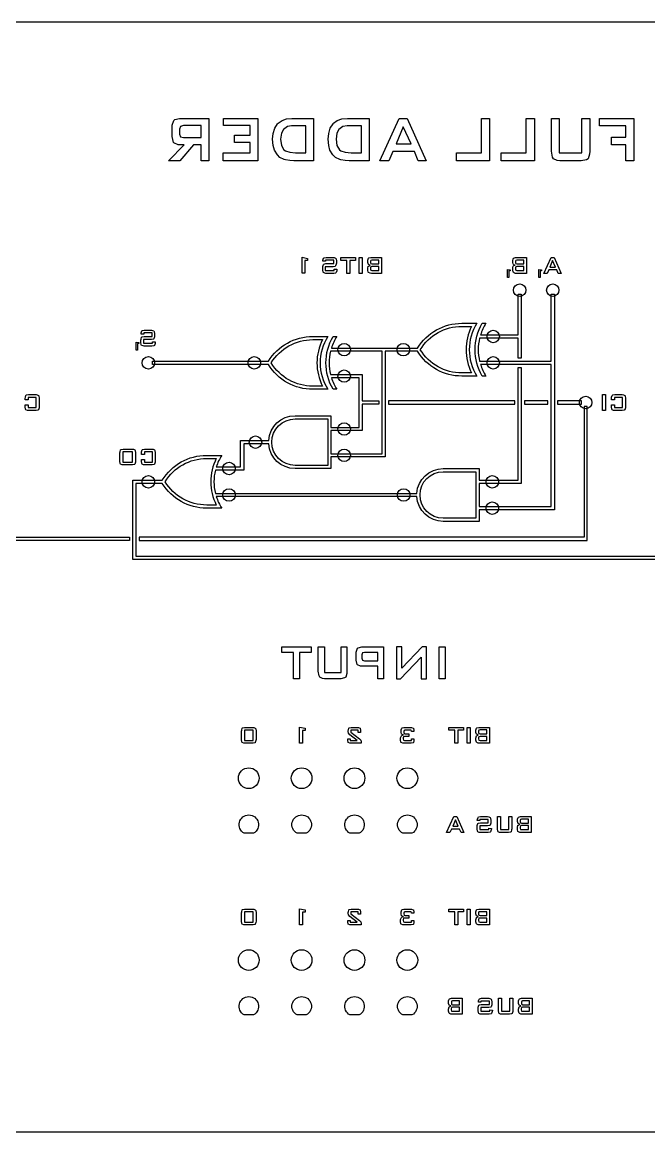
# Model space of a CAD drawing. Header units: inches. Extents: x 17631.1 to 17696.1, y 16284.5 to 16310.9.
# Drawn here: x 17636.81 to 17642.73, y 16285.27 to 16295.77 of the extents above; entities that cross this region are included whole.
import ezdxf

# ---------------------------------------------------------------- set-up
doc = ezdxf.new("R2010")
doc.units = ezdxf.units.IN
doc.header["$MEASUREMENT"] = 0

msp = doc.modelspace()

# ---------------------------------------------------------------- linework, layer by layer
at = {"color": 2, "linetype": 'ByBlock'}
msp.add_line((17637.911, 16290.893), (17637.911, 16290.863), dxfattribs=at)
at = {"color": 1}
msp.add_lwpolyline([(17654.609, 16295.767), (17631.109, 16295.767), (17631.109, 16285.267), (17654.609, 16285.267)], close=True, dxfattribs=at)
at = {"color": 2, "flags": 128}
msp.add_lwpolyline([(17638.225, 16294.791), (17638.24, 16294.837), (17638.249, 16294.846), (17638.295, 16294.855), (17638.57, 16294.855), (17638.57, 16294.455), (17638.497, 16294.455), (17638.497, 16294.607), (17638.426, 16294.607), (17638.298, 16294.455), (17638.19, 16294.455), (17638.339, 16294.607), (17638.281, 16294.607), (17638.24, 16294.624), (17638.237, 16294.63), (17638.225, 16294.686), (17638.225, 16294.791)], dxfattribs=at)
for points in [[(17638.963, 16294.531), (17638.963, 16294.63), (17638.815, 16294.63), (17638.815, 16294.697), (17638.963, 16294.697), (17638.963, 16294.788), (17638.71, 16294.788), (17638.71, 16294.855), (17639.036, 16294.855), (17639.036, 16294.455), (17638.707, 16294.455), (17638.707, 16294.531)], [(17639.179, 16294.715), (17639.194, 16294.764), (17639.22, 16294.805), (17639.226, 16294.811), (17639.264, 16294.837), (17639.305, 16294.852), (17639.357, 16294.855), (17639.562, 16294.855), (17639.562, 16294.455), (17639.375, 16294.455), (17639.337, 16294.458), (17639.296, 16294.464), (17639.284, 16294.467), (17639.244, 16294.487), (17639.22, 16294.513), (17639.191, 16294.557), (17639.179, 16294.601), (17639.174, 16294.659)], [(17639.705, 16294.715), (17639.719, 16294.764), (17639.746, 16294.805), (17639.751, 16294.811), (17639.786, 16294.837), (17639.83, 16294.852), (17639.883, 16294.855), (17640.087, 16294.855), (17640.087, 16294.455), (17639.9, 16294.455), (17639.862, 16294.458), (17639.821, 16294.464), (17639.81, 16294.467), (17639.769, 16294.487), (17639.743, 16294.513), (17639.716, 16294.557), (17639.705, 16294.601), (17639.699, 16294.659)], [(17640.373, 16294.855), (17640.446, 16294.855), (17640.627, 16294.455), (17640.551, 16294.455), (17640.516, 16294.543), (17640.312, 16294.543), (17640.274, 16294.455), (17640.189, 16294.455)], [(17641.152, 16294.531), (17641.152, 16294.855), (17641.228, 16294.855), (17641.228, 16294.455), (17640.913, 16294.455), (17640.913, 16294.531)], [(17641.575, 16294.531), (17641.575, 16294.855), (17641.651, 16294.855), (17641.651, 16294.455), (17641.336, 16294.455), (17641.336, 16294.531)], [(17641.887, 16294.855), (17641.887, 16294.531), (17642.1, 16294.531), (17642.1, 16294.855), (17642.176, 16294.855), (17642.176, 16294.548), (17642.173, 16294.519), (17642.159, 16294.475), (17642.144, 16294.464), (17642.095, 16294.455), (17641.893, 16294.455), (17641.867, 16294.458), (17641.832, 16294.475), (17641.823, 16294.49), (17641.814, 16294.548), (17641.814, 16294.855)], [(17642.515, 16294.607), (17642.38, 16294.607), (17642.38, 16294.68), (17642.515, 16294.68), (17642.515, 16294.785), (17642.267, 16294.785), (17642.267, 16294.855), (17642.591, 16294.855), (17642.591, 16294.455), (17642.515, 16294.455)], [(17638.295, 16294.756), (17638.295, 16294.706), (17638.304, 16294.683), (17638.33, 16294.677), (17638.497, 16294.677), (17638.497, 16294.788), (17638.33, 16294.788), (17638.304, 16294.779)], [(17639.258, 16294.601), (17639.281, 16294.56), (17639.296, 16294.551), (17639.337, 16294.537), (17639.392, 16294.531), (17639.489, 16294.531), (17639.489, 16294.785), (17639.354, 16294.785), (17639.314, 16294.779), (17639.279, 16294.753), (17639.258, 16294.718), (17639.249, 16294.659)], [(17639.783, 16294.601), (17639.807, 16294.56), (17639.821, 16294.551), (17639.862, 16294.537), (17639.918, 16294.531), (17640.014, 16294.531), (17640.014, 16294.785), (17639.88, 16294.785), (17639.839, 16294.779), (17639.801, 16294.753), (17639.783, 16294.718), (17639.775, 16294.659)], [(17640.344, 16294.616), (17640.484, 16294.616), (17640.411, 16294.776)], [(17637.931, 16292.819), (17637.931, 16292.827), (17637.937, 16292.845), (17637.942, 16292.849), (17637.96, 16292.852), (17638.028, 16292.852), (17638.039, 16292.851), (17638.052, 16292.845), (17638.055, 16292.839), (17638.058, 16292.817), (17638.058, 16292.8), (17638.058, 16292.789), (17638.052, 16292.772), (17638.047, 16292.768), (17638.028, 16292.764), (17637.954, 16292.764), (17637.954, 16292.73), (17638.039, 16292.73), (17638.039, 16292.742), (17638.063, 16292.741), (17638.063, 16292.738), (17638.063, 16292.727), (17638.057, 16292.709), (17638.052, 16292.705), (17638.033, 16292.702), (17637.959, 16292.702), (17637.949, 16292.703), (17637.935, 16292.709), (17637.932, 16292.715), (17637.929, 16292.738), (17637.929, 16292.758), (17637.93, 16292.769), (17637.935, 16292.786), (17637.94, 16292.79), (17637.959, 16292.794), (17638.034, 16292.794), (17638.034, 16292.826), (17637.955, 16292.826), (17637.955, 16292.816), (17637.931, 16292.816)]]:
    msp.add_lwpolyline(points, close=True, dxfattribs=at)
at = {"color": 2, "linetype": 'ByBlock', "flags": 128}
for points in [[(17639.453, 16293.542), (17639.504, 16293.532), (17639.504, 16293.512), (17639.478, 16293.512), (17639.478, 16293.391), (17639.453, 16293.391)], [(17639.65, 16293.507), (17639.651, 16293.515), (17639.657, 16293.533), (17639.661, 16293.536), (17639.68, 16293.54), (17639.748, 16293.54), (17639.758, 16293.539), (17639.771, 16293.533), (17639.775, 16293.527), (17639.778, 16293.504), (17639.778, 16293.488), (17639.777, 16293.477), (17639.771, 16293.46), (17639.767, 16293.456), (17639.748, 16293.453), (17639.673, 16293.453), (17639.673, 16293.418), (17639.758, 16293.418), (17639.758, 16293.43), (17639.783, 16293.429), (17639.783, 16293.425), (17639.782, 16293.414), (17639.776, 16293.397), (17639.771, 16293.393), (17639.753, 16293.39), (17639.678, 16293.39), (17639.668, 16293.391), (17639.655, 16293.397), (17639.652, 16293.403), (17639.649, 16293.425), (17639.649, 16293.456), (17639.655, 16293.474), (17639.66, 16293.478), (17639.678, 16293.482), (17639.753, 16293.482), (17639.753, 16293.514), (17639.674, 16293.514), (17639.674, 16293.504), (17639.65, 16293.504)], [(17641.397, 16293.428), (17641.422, 16293.423), (17641.422, 16293.413), (17641.41, 16293.413), (17641.41, 16293.352), (17641.397, 16293.352)], [(17641.694, 16293.428), (17641.72, 16293.423), (17641.72, 16293.413), (17641.707, 16293.413), (17641.707, 16293.352), (17641.694, 16293.352)], [(17637.882, 16292.74), (17637.908, 16292.735), (17637.908, 16292.725), (17637.895, 16292.725), (17637.895, 16292.664), (17637.882, 16292.664)], [(17639.262, 16289.802), (17639.262, 16289.855), (17639.539, 16289.855), (17639.539, 16289.802), (17639.429, 16289.802), (17639.429, 16289.554), (17639.373, 16289.554), (17639.373, 16289.802)], [(17639.664, 16289.855), (17639.664, 16289.612), (17639.822, 16289.612), (17639.822, 16289.855), (17639.878, 16289.855), (17639.878, 16289.626), (17639.877, 16289.604), (17639.866, 16289.57), (17639.856, 16289.562), (17639.819, 16289.554), (17639.667, 16289.554), (17639.647, 16289.556), (17639.62, 16289.57), (17639.614, 16289.581), (17639.607, 16289.626), (17639.607, 16289.855)], [(17640.346, 16289.554), (17640.385, 16289.554), (17640.579, 16289.759), (17640.579, 16289.554), (17640.629, 16289.554), (17640.629, 16289.855), (17640.59, 16289.855), (17640.396, 16289.653), (17640.396, 16289.855), (17640.346, 16289.855)], [(17640.751, 16289.855), (17640.807, 16289.855), (17640.807, 16289.554), (17640.751, 16289.554)], [(17640.019, 16289.78), (17640.019, 16289.748), (17640.024, 16289.73), (17640.044, 16289.723), (17640.169, 16289.723), (17640.169, 16289.803), (17640.044, 16289.803), (17640.024, 16289.798)], [(17638.881, 16289.058), (17638.882, 16289.069), (17638.888, 16289.086), (17638.891, 16289.09), (17638.909, 16289.093), (17638.998, 16289.093), (17639.011, 16289.086), (17639.015, 16289.081), (17639.018, 16289.058), (17639.018, 16288.979), (17639.017, 16288.969), (17639.011, 16288.951), (17639.008, 16288.948), (17638.99, 16288.944), (17638.901, 16288.944), (17638.888, 16288.951), (17638.884, 16288.956), (17638.881, 16288.979)], [(17639.43, 16289.095), (17639.481, 16289.086), (17639.481, 16289.065), (17639.456, 16289.065), (17639.456, 16288.944), (17639.43, 16288.944)], [(17639.89, 16289.064), (17639.891, 16289.07), (17639.896, 16289.087), (17639.9, 16289.091), (17639.918, 16289.093), (17639.987, 16289.093), (17640.002, 16289.087), (17640.003, 16289.086), (17640.007, 16289.064), (17640.007, 16289.045), (17639.983, 16289.045), (17639.983, 16289.068), (17639.915, 16289.068), (17639.915, 16289.049), (17639.998, 16288.984), (17640.009, 16288.973), (17640.013, 16288.957), (17640.013, 16288.944), (17639.904, 16288.944), (17639.89, 16288.95), (17639.888, 16288.952), (17639.885, 16288.973), (17639.885, 16288.985), (17639.907, 16288.985), (17639.907, 16288.97), (17639.976, 16288.97), (17639.906, 16289.024), (17639.893, 16289.038), (17639.89, 16289.055)], [(17640.396, 16289.087), (17640.4, 16289.091), (17640.417, 16289.093), (17640.49, 16289.093), (17640.504, 16289.087), (17640.506, 16289.086), (17640.51, 16289.064), (17640.51, 16289.055), (17640.487, 16289.055), (17640.486, 16289.069), (17640.427, 16289.068), (17640.418, 16289.065), (17640.416, 16289.055), (17640.416, 16289.047), (17640.418, 16289.036), (17640.427, 16289.034), (17640.463, 16289.034), (17640.463, 16289.009), (17640.423, 16289.009), (17640.413, 16289.006), (17640.411, 16288.995), (17640.411, 16288.984), (17640.413, 16288.973), (17640.423, 16288.97), (17640.488, 16288.97), (17640.488, 16288.985), (17640.512, 16288.985), (17640.512, 16288.968), (17640.506, 16288.95), (17640.503, 16288.948), (17640.484, 16288.944), (17640.406, 16288.944), (17640.392, 16288.951), (17640.389, 16288.955), (17640.386, 16288.976), (17640.386, 16288.995), (17640.393, 16289.013), (17640.396, 16289.016), (17640.414, 16289.022), (17640.41, 16289.023), (17640.395, 16289.031), (17640.39, 16289.05), (17640.39, 16289.07)], [(17640.842, 16289.067), (17640.842, 16289.094), (17640.981, 16289.094), (17640.981, 16289.067), (17640.926, 16289.067), (17640.926, 16288.944), (17640.898, 16288.944), (17640.898, 16289.067)], [(17641.016, 16289.094), (17641.044, 16289.094), (17641.044, 16288.944), (17641.016, 16288.944)], [(17641.103, 16289.013), (17641.103, 16289.013), (17641.118, 16289.021), (17641.103, 16289.029), (17641.098, 16289.047), (17641.098, 16289.069), (17641.104, 16289.087), (17641.108, 16289.09), (17641.125, 16289.094), (17641.228, 16289.094), (17641.228, 16288.944), (17641.132, 16288.944), (17641.12, 16288.945), (17641.106, 16288.951), (17641.103, 16288.955), (17641.097, 16288.974), (17641.097, 16288.993)], [(17638.992, 16289.068), (17638.907, 16289.068), (17638.907, 16288.97), (17638.992, 16288.97)], [(17641.124, 16289.059), (17641.124, 16289.045), (17641.126, 16289.036), (17641.137, 16289.034), (17641.2, 16289.034), (17641.2, 16289.07), (17641.137, 16289.07), (17641.126, 16289.067)], [(17641.124, 16288.996), (17641.124, 16288.984), (17641.126, 16288.974), (17641.137, 16288.971), (17641.2, 16288.971), (17641.2, 16289.009), (17641.137, 16289.009), (17641.126, 16289.006)], [(17640.89, 16288.25), (17640.917, 16288.25), (17640.985, 16288.099), (17640.957, 16288.099), (17640.943, 16288.132), (17640.867, 16288.132), (17640.852, 16288.099), (17640.821, 16288.099)], [(17641.111, 16288.217), (17641.112, 16288.224), (17641.118, 16288.242), (17641.123, 16288.246), (17641.141, 16288.25), (17641.209, 16288.25), (17641.22, 16288.249), (17641.233, 16288.242), (17641.236, 16288.236), (17641.239, 16288.214), (17641.239, 16288.197), (17641.238, 16288.186), (17641.233, 16288.169), (17641.228, 16288.165), (17641.209, 16288.162), (17641.135, 16288.162), (17641.135, 16288.127), (17641.22, 16288.127), (17641.22, 16288.139), (17641.244, 16288.138), (17641.244, 16288.135), (17641.243, 16288.123), (17641.237, 16288.106), (17641.233, 16288.103), (17641.214, 16288.099), (17641.14, 16288.099), (17641.129, 16288.1), (17641.116, 16288.106), (17641.113, 16288.112), (17641.11, 16288.135), (17641.11, 16288.166), (17641.116, 16288.184), (17641.122, 16288.187), (17641.14, 16288.191), (17641.215, 16288.191), (17641.215, 16288.223), (17641.136, 16288.223), (17641.136, 16288.213), (17641.111, 16288.213)], [(17641.33, 16288.25), (17641.33, 16288.127), (17641.409, 16288.127), (17641.409, 16288.25), (17641.437, 16288.25), (17641.437, 16288.135), (17641.436, 16288.123), (17641.43, 16288.106), (17641.426, 16288.103), (17641.407, 16288.099), (17641.332, 16288.099), (17641.321, 16288.1), (17641.308, 16288.106), (17641.304, 16288.112), (17641.301, 16288.135), (17641.301, 16288.25)], [(17641.497, 16288.169), (17641.512, 16288.177), (17641.497, 16288.185), (17641.492, 16288.202), (17641.492, 16288.224), (17641.498, 16288.242), (17641.501, 16288.245), (17641.519, 16288.25), (17641.621, 16288.25), (17641.621, 16288.099), (17641.526, 16288.099), (17641.514, 16288.1), (17641.5, 16288.106), (17641.496, 16288.109), (17641.491, 16288.129), (17641.491, 16288.148), (17641.496, 16288.168)], [(17640.879, 16288.159), (17640.931, 16288.159), (17640.904, 16288.22)], [(17641.517, 16288.151), (17641.517, 16288.139), (17641.52, 16288.129), (17641.53, 16288.126), (17641.594, 16288.126), (17641.594, 16288.165), (17641.53, 16288.165), (17641.52, 16288.162)], [(17641.518, 16288.214), (17641.518, 16288.2), (17641.521, 16288.191), (17641.53, 16288.189), (17641.594, 16288.189), (17641.594, 16288.225), (17641.53, 16288.225), (17641.521, 16288.222)], [(17638.881, 16287.339), (17638.882, 16287.35), (17638.888, 16287.367), (17638.891, 16287.371), (17638.909, 16287.374), (17638.998, 16287.374), (17639.011, 16287.367), (17639.015, 16287.362), (17639.018, 16287.339), (17639.018, 16287.26), (17639.017, 16287.249), (17639.011, 16287.232), (17639.008, 16287.228), (17638.99, 16287.225), (17638.901, 16287.225), (17638.888, 16287.232), (17638.884, 16287.237), (17638.881, 16287.26)], [(17638.992, 16287.349), (17638.907, 16287.349), (17638.907, 16287.251), (17638.992, 16287.251)], [(17639.43, 16287.376), (17639.481, 16287.366), (17639.481, 16287.346), (17639.456, 16287.346), (17639.456, 16287.225), (17639.43, 16287.225)], [(17639.89, 16287.345), (17639.891, 16287.35), (17639.896, 16287.368), (17639.9, 16287.372), (17639.918, 16287.374), (17639.987, 16287.374), (17640.002, 16287.368), (17640.003, 16287.366), (17640.007, 16287.345), (17640.007, 16287.326), (17639.983, 16287.326), (17639.983, 16287.349), (17639.915, 16287.349), (17639.915, 16287.329), (17639.998, 16287.265), (17640.009, 16287.254), (17640.013, 16287.238), (17640.013, 16287.225), (17639.904, 16287.225), (17639.89, 16287.231), (17639.888, 16287.233), (17639.885, 16287.254), (17639.885, 16287.266), (17639.907, 16287.266), (17639.907, 16287.251), (17639.976, 16287.251), (17639.906, 16287.305), (17639.893, 16287.319), (17639.89, 16287.335)], [(17640.396, 16287.368), (17640.4, 16287.372), (17640.417, 16287.374), (17640.49, 16287.374), (17640.504, 16287.368), (17640.506, 16287.366), (17640.51, 16287.345), (17640.51, 16287.335), (17640.487, 16287.335), (17640.486, 16287.35), (17640.427, 16287.349), (17640.418, 16287.346), (17640.416, 16287.335), (17640.416, 16287.328), (17640.418, 16287.317), (17640.427, 16287.314), (17640.463, 16287.314), (17640.463, 16287.29), (17640.423, 16287.29), (17640.413, 16287.287), (17640.411, 16287.276), (17640.411, 16287.265), (17640.413, 16287.254), (17640.423, 16287.251), (17640.488, 16287.251), (17640.488, 16287.266), (17640.512, 16287.266), (17640.512, 16287.248), (17640.506, 16287.231), (17640.503, 16287.228), (17640.484, 16287.225), (17640.406, 16287.225), (17640.392, 16287.232), (17640.389, 16287.235), (17640.386, 16287.256), (17640.386, 16287.276), (17640.393, 16287.294), (17640.396, 16287.297), (17640.414, 16287.303), (17640.41, 16287.304), (17640.395, 16287.312), (17640.39, 16287.331), (17640.39, 16287.35)], [(17640.842, 16287.348), (17640.842, 16287.375), (17640.981, 16287.375), (17640.981, 16287.348), (17640.926, 16287.348), (17640.926, 16287.225), (17640.898, 16287.225), (17640.898, 16287.348)], [(17641.016, 16287.375), (17641.044, 16287.375), (17641.044, 16287.225), (17641.016, 16287.225)], [(17641.103, 16287.293), (17641.103, 16287.294), (17641.118, 16287.302), (17641.103, 16287.31), (17641.098, 16287.328), (17641.098, 16287.35), (17641.104, 16287.368), (17641.108, 16287.371), (17641.125, 16287.375), (17641.228, 16287.375), (17641.228, 16287.225), (17641.132, 16287.225), (17641.12, 16287.226), (17641.106, 16287.232), (17641.103, 16287.235), (17641.097, 16287.255), (17641.097, 16287.274)], [(17641.124, 16287.34), (17641.124, 16287.326), (17641.126, 16287.317), (17641.137, 16287.314), (17641.2, 16287.314), (17641.2, 16287.35), (17641.137, 16287.35), (17641.126, 16287.348)], [(17641.124, 16287.277), (17641.124, 16287.265), (17641.126, 16287.255), (17641.137, 16287.252), (17641.2, 16287.252), (17641.2, 16287.29), (17641.137, 16287.29), (17641.126, 16287.287)], [(17640.845, 16286.449), (17640.86, 16286.458), (17640.845, 16286.465), (17640.839, 16286.482), (17640.839, 16286.505), (17640.846, 16286.523), (17640.849, 16286.526), (17640.867, 16286.53), (17640.969, 16286.53), (17640.969, 16286.38), (17640.874, 16286.38), (17640.862, 16286.381), (17640.848, 16286.387), (17640.844, 16286.39), (17640.838, 16286.41), (17640.838, 16286.429), (17640.844, 16286.449)], [(17640.865, 16286.432), (17640.865, 16286.42), (17640.868, 16286.41), (17640.878, 16286.407), (17640.942, 16286.407), (17640.942, 16286.446), (17640.878, 16286.446), (17640.868, 16286.443)], [(17640.866, 16286.495), (17640.866, 16286.481), (17640.868, 16286.472), (17640.878, 16286.47), (17640.942, 16286.47), (17640.942, 16286.506), (17640.878, 16286.506), (17640.868, 16286.503)], [(17641.121, 16286.497), (17641.122, 16286.506), (17641.128, 16286.523), (17641.133, 16286.526), (17641.151, 16286.53), (17641.219, 16286.53), (17641.229, 16286.529), (17641.243, 16286.523), (17641.245, 16286.517), (17641.249, 16286.494), (17641.249, 16286.477), (17641.248, 16286.467), (17641.243, 16286.45), (17641.238, 16286.445), (17641.219, 16286.443), (17641.145, 16286.443), (17641.145, 16286.408), (17641.229, 16286.408), (17641.229, 16286.42), (17641.254, 16286.419), (17641.254, 16286.415), (17641.253, 16286.404), (17641.247, 16286.387), (17641.243, 16286.383), (17641.224, 16286.38), (17641.149, 16286.38), (17641.139, 16286.38), (17641.126, 16286.387), (17641.123, 16286.393), (17641.119, 16286.415), (17641.119, 16286.436), (17641.12, 16286.446), (17641.126, 16286.464), (17641.132, 16286.468), (17641.149, 16286.472), (17641.225, 16286.472), (17641.225, 16286.504), (17641.146, 16286.504), (17641.146, 16286.494), (17641.121, 16286.494)], [(17641.34, 16286.53), (17641.34, 16286.408), (17641.419, 16286.408), (17641.419, 16286.53), (17641.447, 16286.53), (17641.447, 16286.415), (17641.446, 16286.404), (17641.44, 16286.387), (17641.436, 16286.383), (17641.417, 16286.38), (17641.341, 16286.38), (17641.331, 16286.38), (17641.318, 16286.387), (17641.314, 16286.393), (17641.311, 16286.415), (17641.311, 16286.53)], [(17641.507, 16286.449), (17641.522, 16286.458), (17641.507, 16286.465), (17641.502, 16286.482), (17641.502, 16286.505), (17641.508, 16286.523), (17641.511, 16286.526), (17641.529, 16286.53), (17641.631, 16286.53), (17641.631, 16286.38), (17641.536, 16286.38), (17641.524, 16286.38), (17641.51, 16286.387), (17641.506, 16286.39), (17641.501, 16286.41), (17641.501, 16286.429), (17641.506, 16286.448)], [(17641.527, 16286.431), (17641.527, 16286.42), (17641.53, 16286.41), (17641.54, 16286.407), (17641.604, 16286.407), (17641.604, 16286.445), (17641.54, 16286.445), (17641.53, 16286.443)], [(17641.528, 16286.494), (17641.528, 16286.48), (17641.531, 16286.472), (17641.54, 16286.47), (17641.604, 16286.47), (17641.604, 16286.506), (17641.54, 16286.506), (17641.531, 16286.503)]]:
    msp.add_lwpolyline(points, close=True, dxfattribs=at)
at = {"color": 2, "linetype": 'ByBlock'}
for points in [[(17639.82, 16293.513), (17639.82, 16293.54), (17639.959, 16293.54), (17639.959, 16293.513), (17639.904, 16293.513), (17639.904, 16293.39), (17639.876, 16293.39), (17639.876, 16293.513)], [(17640.021, 16293.39), (17639.993, 16293.39), (17639.993, 16293.54), (17640.021, 16293.54)], [(17640.11, 16293.39), (17640.098, 16293.391), (17640.083, 16293.397), (17640.08, 16293.4), (17640.075, 16293.419), (17640.075, 16293.438), (17640.08, 16293.458), (17640.081, 16293.459), (17640.097, 16293.467), (17640.081, 16293.475), (17640.076, 16293.492), (17640.076, 16293.514), (17640.082, 16293.533), (17640.086, 16293.536), (17640.103, 16293.54), (17640.206, 16293.54), (17640.206, 16293.39)], [(17640.104, 16293.482), (17640.114, 16293.48), (17640.178, 16293.48), (17640.178, 16293.515), (17640.114, 16293.515), (17640.104, 16293.513), (17640.102, 16293.505), (17640.102, 16293.491)], [(17641.455, 16293.397), (17641.455, 16293.397), (17641.449, 16293.406), (17641.447, 16293.419), (17641.447, 16293.438), (17641.448, 16293.447), (17641.452, 16293.458), (17641.458, 16293.463), (17641.468, 16293.467), (17641.461, 16293.469), (17641.453, 16293.475), (17641.45, 16293.48), (17641.448, 16293.492), (17641.448, 16293.511), (17641.449, 16293.523), (17641.454, 16293.533), (17641.454, 16293.534), (17641.463, 16293.538), (17641.474, 16293.54), (17641.577, 16293.54), (17641.577, 16293.39), (17641.482, 16293.39), (17641.474, 16293.39), (17641.463, 16293.392)], [(17641.55, 16293.48), (17641.55, 16293.515), (17641.486, 16293.515), (17641.476, 16293.513), (17641.473, 16293.505), (17641.473, 16293.49), (17641.476, 16293.482), (17641.486, 16293.48)], [(17641.877, 16293.39), (17641.863, 16293.422), (17641.787, 16293.422), (17641.772, 16293.39), (17641.741, 16293.39), (17641.81, 16293.54), (17641.837, 16293.54), (17641.905, 16293.39)], [(17641.798, 16293.449), (17641.851, 16293.449), (17641.824, 16293.511)], [(17640.101, 16293.441), (17640.101, 16293.43), (17640.104, 16293.42), (17640.114, 16293.417), (17640.178, 16293.417), (17640.178, 16293.455), (17640.114, 16293.455), (17640.104, 16293.452)], [(17641.55, 16293.455), (17641.485, 16293.455), (17641.475, 16293.452), (17641.473, 16293.441), (17641.473, 16293.43), (17641.475, 16293.42), (17641.476, 16293.419), (17641.486, 16293.417), (17641.55, 16293.417)], [(17636.862, 16292.216), (17636.862, 16292.193), (17636.834, 16292.193), (17636.834, 16292.207), (17636.835, 16292.218), (17636.84, 16292.235), (17636.845, 16292.24), (17636.864, 16292.243), (17636.936, 16292.243), (17636.946, 16292.242), (17636.959, 16292.235), (17636.962, 16292.23), (17636.965, 16292.207), (17636.965, 16292.128), (17636.965, 16292.117), (17636.959, 16292.1), (17636.954, 16292.096), (17636.936, 16292.093), (17636.864, 16292.093), (17636.854, 16292.094), (17636.84, 16292.1), (17636.837, 16292.106), (17636.834, 16292.128), (17636.834, 16292.146), (17636.862, 16292.146), (17636.862, 16292.121), (17636.937, 16292.121), (17636.937, 16292.216)], [(17642.324, 16292.093), (17642.296, 16292.093), (17642.296, 16292.243), (17642.324, 16292.243)], [(17642.41, 16292.216), (17642.41, 16292.193), (17642.382, 16292.193), (17642.382, 16292.207), (17642.382, 16292.218), (17642.388, 16292.235), (17642.393, 16292.24), (17642.411, 16292.243), (17642.483, 16292.243), (17642.493, 16292.242), (17642.507, 16292.235), (17642.51, 16292.23), (17642.513, 16292.207), (17642.513, 16292.128), (17642.512, 16292.117), (17642.507, 16292.1), (17642.502, 16292.096), (17642.483, 16292.093), (17642.411, 16292.093), (17642.401, 16292.094), (17642.388, 16292.1), (17642.385, 16292.106), (17642.382, 16292.128), (17642.382, 16292.146), (17642.41, 16292.146), (17642.41, 16292.121), (17642.485, 16292.121), (17642.485, 16292.216)], [(17641.557, 16292.183), (17641.557, 16292.153), (17641.78, 16292.153), (17641.78, 16292.183)], [(17641.87, 16292.183), (17641.87, 16292.153), (17642.098, 16292.153), (17642.098, 16292.183)], [(17637.736, 16291.584), (17637.733, 16291.59), (17637.73, 16291.612), (17637.73, 16291.691), (17637.731, 16291.702), (17637.736, 16291.72), (17637.742, 16291.724), (17637.76, 16291.727), (17637.849, 16291.727), (17637.859, 16291.726), (17637.872, 16291.72), (17637.875, 16291.714), (17637.878, 16291.691), (17637.878, 16291.612), (17637.878, 16291.602), (17637.872, 16291.584), (17637.867, 16291.581), (17637.849, 16291.577), (17637.76, 16291.577), (17637.75, 16291.578)], [(17637.85, 16291.7), (17637.758, 16291.7), (17637.758, 16291.605), (17637.85, 16291.605)], [(17637.934, 16291.702), (17637.939, 16291.72), (17637.944, 16291.724), (17637.963, 16291.727), (17638.035, 16291.727), (17638.045, 16291.726), (17638.058, 16291.72), (17638.061, 16291.714), (17638.064, 16291.691), (17638.064, 16291.612), (17638.064, 16291.602), (17638.058, 16291.584), (17638.053, 16291.581), (17638.035, 16291.577), (17637.963, 16291.577), (17637.953, 16291.578), (17637.939, 16291.584), (17637.936, 16291.59), (17637.933, 16291.612), (17637.933, 16291.63), (17637.961, 16291.63), (17637.961, 16291.605), (17638.037, 16291.605), (17638.037, 16291.7), (17637.961, 16291.7), (17637.961, 16291.677), (17637.933, 16291.677), (17637.933, 16291.691)]]:
    msp.add_lwpolyline(points, close=True, dxfattribs=at)
at = {"color": 2}
for points in [[(17638.131, 16291.433, -0.262427), (17638.551, 16291.668), (17638.693, 16291.668, 0.065788), (17638.642, 16291.558), (17638.872, 16291.558), (17638.872, 16291.808), (17639.138, 16291.808, -0.396734), (17639.387, 16292.043), (17639.726, 16292.043), (17639.726, 16291.933), (17639.992, 16291.933), (17639.992, 16292.403), (17639.731, 16292.403, 0.065776), (17639.782, 16292.293), (17639.747, 16292.293, -0.271886), (17639.747, 16292.793), (17639.782, 16292.793, 0.065763), (17639.731, 16292.683), (17640.546, 16292.683, -0.262427), (17640.966, 16292.918), (17641.108, 16292.918, 0.292631), (17641.108, 16292.418), (17640.966, 16292.418, -0.262427), (17640.546, 16292.653), (17640.241, 16292.653), (17640.241, 16291.653), (17639.726, 16291.653), (17639.726, 16291.543), (17639.387, 16291.543, -0.396734), (17639.138, 16291.778), (17638.902, 16291.778), (17638.902, 16291.528), (17638.633, 16291.528, 0.120276), (17638.633, 16291.308), (17640.539, 16291.308, -0.396734), (17640.789, 16291.543), (17641.128, 16291.543), (17641.128, 16291.433), (17641.497, 16291.433), (17641.497, 16292.498), (17641.527, 16292.498), (17641.527, 16292.474), (17641.527, 16291.403), (17641.128, 16291.403), (17641.128, 16291.183), (17641.81, 16291.183), (17641.81, 16292.528), (17641.142, 16292.528, 0.065776), (17641.193, 16292.418), (17641.158, 16292.418, -0.271886), (17641.158, 16292.918), (17641.193, 16292.918, 0.065763), (17641.142, 16292.808), (17641.497, 16292.808), (17641.497, 16293.192), (17641.527, 16293.192), (17641.527, 16292.588), (17641.497, 16292.588), (17641.497, 16292.778), (17641.133, 16292.778, 0.120313), (17641.133, 16292.558), (17641.571, 16292.558), (17641.81, 16292.558), (17641.81, 16293.192), (17641.84, 16293.192), (17641.84, 16291.153), (17641.128, 16291.153), (17641.128, 16291.043), (17640.789, 16291.043, -0.396734), (17640.539, 16291.278), (17638.642, 16291.278, 0.065788), (17638.693, 16291.168), (17638.551, 16291.168, -0.26243), (17638.131, 16291.403)], [(17638.038, 16292.558), (17639.135, 16292.558, -0.262427), (17639.555, 16292.793), (17639.697, 16292.793, 0.292631), (17639.697, 16292.293), (17639.555, 16292.293, -0.262427), (17639.135, 16292.528), (17638.038, 16292.528), (17638.038, 16292.558)]]:
    msp.add_lwpolyline(points, format="xyb", dxfattribs=at)
for points in [[(17641.057, 16292.448), (17640.966, 16292.448, -0.262041), (17640.572, 16292.668, -0.262041), (17640.966, 16292.888), (17641.057, 16292.888, 0.235107)], [(17639.646, 16292.323), (17639.555, 16292.323, -0.262041), (17639.161, 16292.543, -0.262041), (17639.555, 16292.763), (17639.646, 16292.763, 0.235107)], [(17639.726, 16291.683), (17640.211, 16291.683), (17640.211, 16292.226), (17640.211, 16292.653), (17639.722, 16292.653, 0.120313), (17639.722, 16292.433), (17640.022, 16292.433), (17640.022, 16292.183), (17640.181, 16292.183), (17640.181, 16292.153), (17640.022, 16292.153), (17640.022, 16291.903), (17639.726, 16291.903)], [(17639.696, 16291.573), (17639.387, 16291.573, -1), (17639.387, 16292.013), (17639.696, 16292.013)], [(17638.551, 16291.638), (17638.642, 16291.638, 0.235107), (17638.642, 16291.198), (17638.551, 16291.198, -0.262041), (17638.157, 16291.418, -0.262041)], [(17641.098, 16291.513), (17641.098, 16291.073), (17640.789, 16291.073, -1), (17640.789, 16291.513)]]:
    msp.add_lwpolyline(points, format="xyb", close=True, dxfattribs=at)
for points in [[(17637.881, 16290.713), (17643.243, 16290.713), (17647.622, 16290.713), (17647.622, 16292.129), (17647.652, 16292.129), (17647.652, 16290.683), (17643.243, 16290.683), (17637.851, 16290.683), (17637.851, 16291.433), (17638.131, 16291.433)], [(17638.131, 16291.403), (17637.881, 16291.403), (17637.881, 16290.713)], [(17632.334, 16290.893), (17637.821, 16290.893), (17637.821, 16290.863), (17632.304, 16290.863)]]:
    msp.add_lwpolyline(points, dxfattribs=at)
at = {"color": 2, "linetype": 'ByBlock'}
msp.add_lwpolyline([(17637.911, 16290.863), (17642.152, 16290.863), (17642.152, 16292.129), (17642.122, 16292.129), (17642.122, 16290.893), (17637.911, 16290.893)], dxfattribs=at)
at = {"color": 2}
msp.add_lwpolyline([(17641.467, 16292.153), (17641.467, 16292.183), (17640.271, 16292.183), (17640.271, 16292.153)], close=True, dxfattribs=at)
at = {"color": 2, "linetype": 'ByBlock', "flags": 128}
msp.add_lwpolyline([(17639.964, 16289.805), (17639.977, 16289.842), (17639.984, 16289.847), (17640.019, 16289.855), (17640.224, 16289.855), (17640.224, 16289.554), (17640.169, 16289.554), (17640.169, 16289.672), (17640.019, 16289.672), (17640.006, 16289.673), (17639.977, 16289.686), (17639.974, 16289.69), (17639.964, 16289.73), (17639.964, 16289.805)], dxfattribs=at)
at = {"color": 1}
for points in [[(17638.993, 16288.092), (17638.906, 16288.092, -3.98862)], [(17639.493, 16288.092), (17639.406, 16288.092, -3.98862)], [(17639.993, 16288.092), (17639.906, 16288.092, -3.98862)], [(17640.493, 16288.092), (17640.406, 16288.092, -3.98862)], [(17638.993, 16286.373), (17638.906, 16286.373, -3.98862)], [(17639.493, 16286.373), (17639.406, 16286.373, -3.98862)], [(17639.993, 16286.373), (17639.906, 16286.373, -3.98862)], [(17640.493, 16286.373), (17640.406, 16286.373, -3.98862)]]:
    msp.add_lwpolyline(points, format="xyb", close=True, dxfattribs=at)
for centre, radius in [((17641.512, 16293.231), 0.059), ((17641.825, 16293.231), 0.059), ((17641.262, 16292.793), 0.059), ((17639.851, 16292.668), 0.059), ((17640.412, 16292.668), 0.059), ((17637.999, 16292.543), 0.059), ((17639.001, 16292.543), 0.059), ((17641.262, 16292.543), 0.059), ((17639.851, 16292.418), 0.059), ((17642.137, 16292.168), 0.059), ((17639.851, 16291.918), 0.059), ((17639.012, 16291.793), 0.059), ((17639.851, 16291.668), 0.059), ((17638.762, 16291.543), 0.059), ((17637.999, 16291.418), 0.059), ((17641.253, 16291.418), 0.059), ((17638.762, 16291.293), 0.059), ((17640.414, 16291.293), 0.059), ((17641.253, 16291.168), 0.059), ((17638.949, 16288.613), 0.098), ((17639.449, 16288.613), 0.098), ((17639.949, 16288.613), 0.098), ((17640.449, 16288.613), 0.098), ((17638.949, 16286.892), 0.098), ((17639.449, 16286.892), 0.098), ((17639.949, 16286.892), 0.098), ((17640.449, 16286.892), 0.098)]:
    msp.add_circle(centre, radius, dxfattribs=at)

doc.saveas('drawing.dxf')
